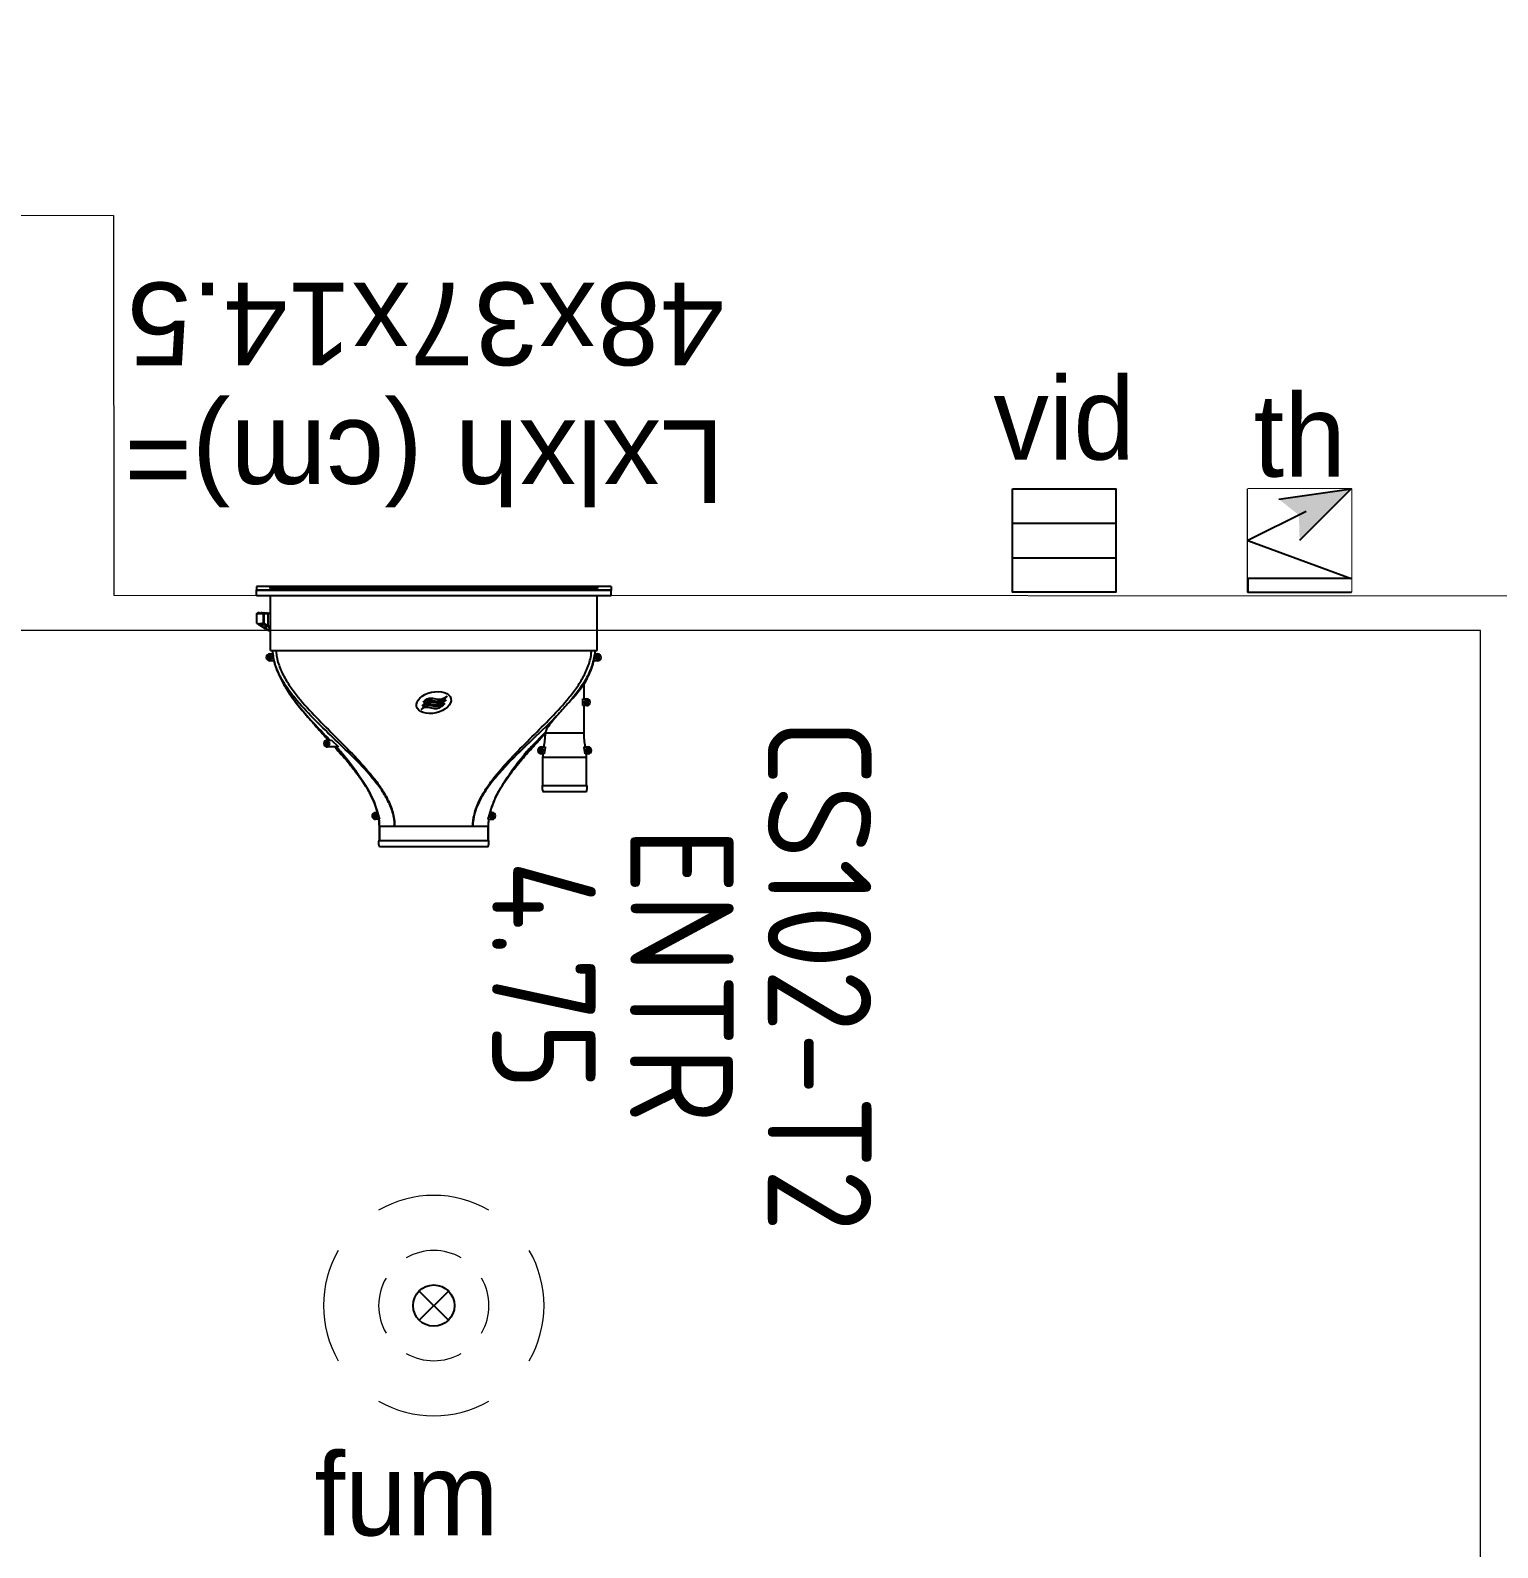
# Model space of a CAD drawing. Extents: x -2795338 to 3769695, y -3516596 to 3048438.
# Drawn here: x 493829 to 495959, y -339737 to -337534 of the extents above; entities that cross this region are included whole.
import ezdxf
from ezdxf import colors
from ezdxf.entities.mleader import LeaderData, LeaderLine
from ezdxf.math import Vec2, Vec3

# ---------------------------------------------------------------- set-up
doc = ezdxf.new("R2010")
doc.units = 0
doc.set_wipeout_variables(frame=1)
doc.layers.add('_GAZELEC-RESERVATION', color=1, linetype='Continuous', lineweight=18)
for name, color, linetype in [('prlm-CHAUFF', 30, 'Continuous'), ('prlm-ELEC-CFA', 181, 'Continuous'), ('prlm-ELEC-SSI', 230, 'Continuous')]:
    doc.layers.add(name, color=color, linetype=linetype)
doc.layers.add('prlm-xpoly', color=7, linetype='Continuous', plot=False)
doc.styles.add('prlm-elec-cfa', font='comic.ttf', dxfattribs={"height": 12})
doc.styles.add('prlm-elec-ssi', font='comic.ttf', dxfattribs={"height": 12})
doc.styles.add('prlm-xpoly', font='isocp.shx', dxfattribs={"height": 15})
doc.styles.get("Standard").update_dxf_attribs({"font": 'arial.ttf'})

# ---------------------------------------------------------------- blocks, each defined once
blk = doc.blocks.new('xi.fum')
at = {"color": 0}
blk.add_wipeout([(-10.61, -10.61), (-15, 0), (-10.61, 10.61), (0, 15), (10.61, 10.61), (15, 0), (10.61, -10.61), (0, -15)], dxfattribs=at).dxf.layer = 'prlm-ELEC-SSI'
at = {"layer": 'prlm-ELEC-SSI', "color": 0}
for points in [[(-2.12, 2.12), (2.12, -2.12)], [(2.12, 2.12), (-2.12, -2.12)]]:
    blk.add_lwpolyline(points, dxfattribs=at)
blk.add_circle((0, 0), 3, dxfattribs=at)
at = {"layer": 'prlm-ELEC-SSI', "color": 0, "lineweight": 13}
for radius, start, end in [(16, 60, 120), (16, 150, 210), (8, 60, 120), (16, 330, 30), (8, 150, 210), (8, 330, 30), (8, 240, 300), (16, 240, 300)]:
    blk.add_arc((0, 0), radius, start, end, dxfattribs=at)
blk = doc.blocks.new('xi.twintop')
at = {"layer": 'prlm-CHAUFF', "ltscale": 50}
for p, q in [((-8, 35.6), (8, 35.6)), ((-7.9, 36.5), (7.9, 36.5)), ((-7.9, 35.6), (-7.9, 33.5)), ((-7.9, 33.5), (-7.9, 35.6)), ((7.9, 35.6), (7.9, 33.5)), ((7.9, 33.5), (7.9, 35.6)), ((-5.67, 33.5), (-7.9, 33.5)), ((5.67, 33.5), (-5.67, 33.5)), ((7.9, 33.5), (5.67, 33.5)), ((-8.61, 31.95), (-8.61, 32.05)), ((-8.61, 32.05), (-8.51, 32.05)), ((-8.51, 31.95), (-8.61, 31.95)), ((-8.51, 32.16), (-8.41, 32.16)), ((-8.51, 32.05), (-8.51, 32.16)), ((-8.51, 31.84), (-8.51, 31.95)), ((-8.41, 31.84), (-8.51, 31.84)), ((-7.9, 32.5), (-8.46, 32.5)), ((-8.46, 31.5), (-8.16, 31.5)), ((-8.41, 32.16), (-8.41, 32.05)), ((-8.41, 32.05), (-8.3, 32.05)), ((-8.3, 31.95), (-8.41, 31.95)), ((-8.41, 31.95), (-8.41, 31.84)), ((-8.3, 32.05), (-8.3, 31.95)), ((-8.16, 31.5), (-7.95, 32.18)), ((-7.9, 32.5), (-7.95, 32.18)), ((7.95, 32.18), (7.9, 32.5)), ((7.9, 32.5), (8.46, 32.5)), ((8.16, 31.5), (7.95, 32.18)), ((8.46, 31.5), (8.16, 31.5)), ((8.3, 31.95), (8.3, 32.05)), ((8.3, 32.05), (8.41, 32.05)), ((8.41, 31.95), (8.3, 31.95)), ((8.41, 32.16), (8.51, 32.16)), ((8.41, 32.05), (8.41, 32.16)), ((8.41, 31.84), (8.41, 31.95)), ((8.51, 31.84), (8.41, 31.84)), ((8.51, 32.16), (8.51, 32.05)), ((8.51, 32.05), (8.61, 32.05)), ((8.61, 31.95), (8.51, 31.95)), ((8.51, 31.95), (8.51, 31.84)), ((8.61, 32.05), (8.61, 31.95)), ((9.12, 29.02), (9.09, 29.02)), ((-15.75, 27.6), (-22.25, 27.6)), ((-22.15, 28.5), (-15.85, 28.5)), ((-22.15, 27.6), (-22.15, 23.5)), ((-22.15, 27.6), (-22.15, 23.5)), ((-15.85, 27.6), (-15.85, 23.5)), ((-15.85, 27.6), (-15.85, 23.5)), ((-9.41, 28.48), (-9.41, 28.48)), ((9.41, 28.48), (9.38, 28.48)), ((-22.56, 22.55), (-22.45, 22.55)), ((-22.56, 22.45), (-22.56, 22.55)), ((-22.45, 22.45), (-22.56, 22.45)), ((-22.45, 22.66), (-22.35, 22.66)), ((-22.45, 22.55), (-22.45, 22.66)), ((-22.45, 22.34), (-22.45, 22.45)), ((-22.35, 22.34), (-22.45, 22.34)), ((-22.4, 23), (-21.97, 23)), ((-22.35, 22.66), (-22.35, 22.55)), ((-22.35, 22.55), (-22.24, 22.55)), ((-22.24, 22.45), (-22.35, 22.45)), ((-22.35, 22.45), (-22.35, 22.34)), ((-22.24, 22.55), (-22.24, 22.45)), ((-15.85, 23.5), (-22.15, 23.5)), ((-21.97, 23), (-21.85, 22.06)), ((-21.85, 22.06), (-21.85, 22)), ((-16.15, 22.06), (-16.03, 23)), ((-16.15, 22), (-16.15, 22.06)), ((-16.03, 23), (-15.6, 23)), ((-15.76, 22.45), (-15.76, 22.55)), ((-15.76, 22.55), (-15.65, 22.55)), ((-15.65, 22.45), (-15.76, 22.45)), ((-15.65, 22.66), (-15.55, 22.66)), ((-15.65, 22.55), (-15.65, 22.66)), ((-15.65, 22.34), (-15.65, 22.45)), ((-15.55, 22.34), (-15.65, 22.34)), ((-15.55, 22.66), (-15.55, 22.55)), ((-15.55, 22.55), (-15.44, 22.55)), ((-15.55, 22.45), (-15.55, 22.34)), ((-15.44, 22.45), (-15.55, 22.45)), ((-15.44, 22.55), (-15.44, 22.45)), ((-21.85, 22), (-22.4, 22)), ((-21.8, 20), (-16.2, 20)), ((-21.8, 16), (-21.8, 20)), ((-21.8, 16), (-21.8, 20)), ((-16.2, 19.84), (-14.13, 22)), ((-14.13, 22), (-16.2, 19.84)), ((-16.2, 19.84), (-16.2, 20)), ((-16.2, 19.84), (-16.2, 20)), ((-15.6, 22), (-16.15, 22)), ((14.83, 21), (13.83, 22)), ((13.83, 22), (15.44, 22)), ((15.44, 21), (14.83, 21)), ((15.28, 21.45), (15.28, 21.55)), ((15.28, 21.55), (15.39, 21.55)), ((15.39, 21.45), (15.28, 21.45)), ((15.39, 21.66), (15.49, 21.66)), ((15.39, 21.55), (15.39, 21.66)), ((15.39, 21.34), (15.39, 21.45)), ((15.49, 21.34), (15.39, 21.34)), ((15.49, 21.66), (15.49, 21.55)), ((15.49, 21.55), (15.6, 21.55)), ((15.49, 21.45), (15.49, 21.34)), ((15.6, 21.45), (15.49, 21.45)), ((15.6, 21.55), (15.6, 21.45)), ((-22.36, 15.45), (-22.36, 15.55)), ((-22.36, 15.55), (-22.25, 15.55)), ((-22.25, 15.45), (-22.36, 15.45)), ((-22.25, 15.66), (-22.15, 15.66)), ((-22.25, 15.55), (-22.25, 15.66)), ((-22.25, 15.34), (-22.25, 15.45)), ((-22.2, 16), (-21.65, 16)), ((-22.15, 15.66), (-22.15, 15.55)), ((-22.15, 15.55), (-22.04, 15.55)), ((-22.15, 15.45), (-22.15, 15.34)), ((-22.04, 15.45), (-22.15, 15.45)), ((-22.04, 15.55), (-22.04, 15.45)), ((-21.65, 16), (-21.65, 15)), ((-22.15, 15.34), (-22.25, 15.34)), ((-21.65, 15), (-22.2, 15)), ((-21.8, 12.88), (-21.8, 15)), ((-21.8, 12.88), (-21.8, 15)), ((-23.96, 8.95), (-23.96, 9.05)), ((-23.96, 9.05), (-23.85, 9.05)), ((-23.85, 8.95), (-23.96, 8.95)), ((-23.85, 9.16), (-23.75, 9.16)), ((-23.85, 9.05), (-23.85, 9.16)), ((-23.85, 8.84), (-23.85, 8.95)), ((-23.75, 8.84), (-23.85, 8.84)), ((-23.8, 9.5), (-23.19, 9.5)), ((-23.75, 9.16), (-23.75, 9.05)), ((-23.75, 9.05), (-23.64, 9.05)), ((-23.75, 8.95), (-23.75, 8.84)), ((-23.64, 8.95), (-23.75, 8.95)), ((-23.64, 9.05), (-23.64, 8.95)), ((23.19, 9.5), (23.8, 9.5)), ((23.64, 8.95), (23.64, 9.05)), ((23.64, 9.05), (23.75, 9.05)), ((23.75, 8.95), (23.64, 8.95)), ((23.75, 9.16), (23.85, 9.16)), ((23.75, 9.05), (23.75, 9.16)), ((23.75, 8.84), (23.75, 8.95)), ((23.85, 8.84), (23.75, 8.84)), ((23.85, 9.16), (23.85, 9.05)), ((23.85, 9.05), (23.96, 9.05)), ((23.85, 8.95), (23.85, 8.84)), ((23.96, 8.95), (23.85, 8.95)), ((23.96, 9.05), (23.96, 8.95)), ((-23.36, 8.5), (-23.8, 8.5)), ((23.7, 8), (-23.7, 8)), ((-23.7, 8), (-23.7, 0)), ((-23.36, 8.42), (-23.36, 8.5)), ((23.36, 8.42), (23.36, 8.5)), ((23.8, 8.5), (23.36, 8.5)), ((23.7, 8), (23.7, 0)), ((24.18, 4.47), (23.7, 4.81)), ((24.06, 4.42), (23.7, 4.66)), ((24.06, 2.6), (24.06, 4.42)), ((24.64, 4.04), (24.06, 4.42)), ((24.2, 4.46), (24.18, 4.47)), ((24.54, 4.24), (24.2, 4.46)), ((24.35, 4.85), (24.33, 4.89)), ((24.35, 4.36), (24.35, 4.85)), ((24.35, 4.85), (24.36, 4.85)), ((24.41, 4.79), (24.43, 4.83)), ((24.41, 4.79), (24.41, 4.32)), ((25.01, 4.43), (24.41, 4.79)), ((24.43, 4.83), (25.04, 4.47)), ((25.04, 4.47), (25.01, 4.43)), ((25.01, 4.25), (25.01, 4.43)), ((25.02, 4.42), (25.01, 4.43)), ((25.06, 4.46), (25.02, 4.42)), ((25.02, 4.42), (25.02, 4.25)), ((25.28, 4.25), (25.02, 4.42)), ((25.04, 4.47), (25.06, 4.46)), ((25.06, 4.46), (25.39, 4.24)), ((23.7, 2.6), (24.06, 2.6)), ((23.7, 2.57), (23.73, 2.6)), ((23.79, 2.6), (23.88, 2.51)), ((23.88, 2.51), (23.97, 2.6)), ((24.04, 2.6), (24.13, 2.51)), ((24.64, 2.6), (24.06, 2.6)), ((24.13, 2.51), (24.22, 2.6)), ((24.18, 2.56), (24.24, 2.51)), ((24.24, 2.51), (24.3, 2.58)), ((24.28, 2.6), (24.37, 2.51)), ((24.37, 2.51), (24.46, 2.6)), ((24.42, 2.57), (24.48, 2.51)), ((24.48, 2.51), (24.56, 2.58)), ((24.54, 2.6), (24.63, 2.51)), ((24.63, 2.51), (24.72, 2.6)), ((24.64, 4.04), (24.72, 4.01)), ((24.64, 2.6), (24.64, 4.04)), ((24.72, 2.65), (24.64, 2.6)), ((24.64, 2.6), (24.64, 2.6)), ((25.66, 2.6), (24.64, 2.6)), ((24.7, 2.58), (24.77, 2.51)), ((24.72, 4.01), (24.72, 2.65)), ((24.72, 2.65), (25.71, 2.65)), ((24.73, 2.6), (24.82, 2.51)), ((24.77, 2.51), (24.79, 2.53)), ((24.82, 2.51), (24.91, 2.6)), ((24.9, 2.59), (24.98, 2.51)), ((24.98, 2.51), (25.07, 2.6)), ((25.02, 2.54), (25.05, 2.51)), ((25.05, 2.51), (25.09, 2.55)), ((25.06, 2.58), (25.13, 2.51)), ((25.13, 2.51), (25.22, 2.6)), ((25.19, 2.57), (25.25, 2.51)), ((25.25, 2.51), (25.34, 2.6)), ((25.27, 2.53), (25.29, 2.51)), ((25.29, 2.51), (25.32, 2.54)), ((25.31, 2.56), (25.36, 2.51)), ((25.36, 2.51), (25.45, 2.6)), ((25.4, 2.55), (25.44, 2.51)), ((25.44, 2.51), (25.53, 2.6)), ((25.48, 2.54), (25.51, 2.51)), ((25.51, 2.51), (25.6, 2.6)), ((25.53, 2.53), (25.55, 2.51)), ((25.55, 2.51), (25.64, 2.6)), ((25.71, 2.65), (25.66, 2.6)), ((25.66, 2.6), (25.66, 2.6)), ((25.71, 2.65), (25.71, 4.01)), ((-25.75, 0), (-25.75, -0.73)), ((25.75, 0), (-25.75, 0)), ((25.75, 0), (25.75, -0.73)), ((-25.75, -0.81), (-25.75, -0.73)), ((-25.75, -0.73), (25.75, -0.73)), ((-25.75, -1.3), (-25.75, -0.81)), ((25.75, -0.81), (-25.75, -0.81)), ((-25.75, -1.3), (25.75, -1.3)), ((23.75, -0.99), (-23.75, -0.99)), ((-23.75, -1.06), (-23.75, -0.99)), ((-23.55, -0.99), (-23.75, -1.06)), ((-23.75, -1.06), (23.75, -1.06)), ((23.75, -1.11), (-23.75, -1.11)), ((-23.75, -1.16), (-23.75, -1.11)), ((-23.59, -1.11), (-23.75, -1.16)), ((-23.75, -1.16), (23.75, -1.16)), ((23.75, -1.2), (-23.75, -1.2)), ((-23.75, -1.23), (-23.75, -1.2)), ((-23.64, -1.2), (-23.75, -1.23)), ((-23.75, -1.23), (23.75, -1.23)), ((23.75, -1.26), (-23.75, -1.26)), ((-23.75, -1.28), (-23.75, -1.26)), ((-23.68, -1.26), (-23.75, -1.28)), ((-23.75, -1.28), (23.75, -1.28)), ((23.75, -1.29), (-23.75, -1.29)), ((-23.75, -1.3), (-23.75, -1.29)), ((-23.73, -1.29), (-23.75, -1.3)), ((-23.75, -1.3), (23.75, -1.3)), ((23.75, -1.06), (23.55, -0.99)), ((23.75, -1.16), (23.59, -1.11)), ((23.75, -1.23), (23.64, -1.2)), ((23.75, -1.28), (23.68, -1.26)), ((23.75, -1.3), (23.73, -1.29)), ((23.75, -0.99), (23.75, -1.06)), ((23.75, -1.11), (23.75, -1.16)), ((23.75, -1.2), (23.75, -1.23)), ((23.75, -1.26), (23.75, -1.28)), ((23.75, -1.29), (23.75, -1.3)), ((25.75, -0.73), (25.75, -0.81)), ((25.75, -1.3), (25.75, -0.81))]:
    blk.add_line(p, q, dxfattribs=at)
for centre, radius in [((-8.46, 32), 0.3), ((-8.46, 32), 0.25), ((8.46, 32), 0.3), ((8.46, 32), 0.25), ((-22.4, 22.5), 0.3), ((-22.4, 22.5), 0.25), ((-15.6, 22.5), 0.3), ((-15.6, 22.5), 0.25), ((15.44, 21.5), 0.3), ((15.44, 21.5), 0.25), ((-22.2, 15.5), 0.3), ((-22.2, 15.5), 0.25), ((-23.8, 9), 0.3), ((-23.8, 9), 0.25), ((23.8, 9), 0.3), ((23.8, 9), 0.25)]:
    blk.add_circle(centre, radius, dxfattribs=at)
for centre, radius, start, end in [((-6.01, 35.83), 2, 160.5755, 186.7441), ((-6.01, 35.83), 2, 160.5755, 186.7441), ((6.01, 35.83), 2, 353.2559, 19.4245), ((6.01, 35.83), 2, 353.2559, 19.4245), ((-15.67, 33.51), 7.77, 352.5456, 359.9423), ((-15.72, 33.51), 7.82, 352.5763, 359.9264), ((-15.07, 33.49), 7.17, 353.9053, 0.1157), ((15.11, 33.49), 7.25, 179.9215, 187.8382), ((15.67, 33.51), 7.77, 180.0577, 187.4544), ((15.72, 33.51), 7.82, 180.0736, 187.4237), ((-19.51, 34.47), 11.74, 332.3321, 345.441), ((-19.16, 34.32), 11.35, 332.1374, 345.6929), ((-8.46, 32), 0.5, 90, 270), ((-15.07, 33.49), 7.17, 352.0923, 353.5448), ((21.1, 34.98), 13.43, 192.9954, 216.0824), ((19.16, 34.32), 11.35, 194.4106, 207.8626), ((8.46, 32), 0.5, 270, 90), ((-26.92, 38.17), 20.01, 331.0483, 332.7983), ((-26.92, 38.17), 20.01, 331.0482, 332.7982), ((26.92, 38.17), 20.01, 207.2018, 208.9518), ((-20.26, 27.83), 2, 160.5755, 186.7441), ((-20.26, 27.83), 2, 160.5755, 186.7441), ((-17.74, 27.83), 2, 353.2559, 19.4245), ((-17.74, 27.83), 2, 353.2559, 19.4245), ((-43.13, 48.06), 39, 319.3887, 329.86), ((-43.13, 48.06), 39, 319.3887, 329.8601), ((43.13, 48.06), 39, 210.1399, 220.6113), ((43.13, 48.06), 39, 212.5506, 220.6113), ((-22.4, 22.5), 0.5, 90, 270), ((-15.6, 22.5), 0.5, 270, 90), ((-22.51, 30.1), 11.66, 315.9701, 320.4245), ((-22.76, 30.33), 11.99, 316.0326, 320.3619), ((22.51, 30.1), 11.66, 219.5755, 224.0299), ((22.76, 30.33), 11.99, 219.6381, 223.9674), ((15.44, 21.5), 0.5, 270, 90), ((-22.2, 15.5), 0.5, 90, 270), ((-2.48, -0.77), 23.65, 136.4099, 144.7501), ((-44.74, 40.05), 35.1, 315.7111, 319.5265), ((-23.8, 9), 0.5, 90, 270), ((-11.41, 6.64), 12.12, 163.7263, 166.3852), ((23.8, 9), 0.5, 270, 90), ((17.64, -7.23), 13.85, 61.9182, 64.0515), ((17.76, -6.88), 13.43, 62.115, 63.7632), ((18.29, -6.04), 12.5, 61.3177, 61.5903), ((24.75, 5.45), 0.703, 233.033, 242.9325), ((24.72, 5.11), 0.448, 214.6713, 225.4982), ((25.88, 4.92), 0.836, 234.1326, 239.2425), ((18.29, -6.04), 12.5, 53.7494, 55.0637)]:
    blk.add_arc(centre, radius, start, end, dxfattribs=at)
blk.add_ellipse((0, 15.55), major_axis=(2.49, 0.57), ratio=0.600775, dxfattribs=at)
for points, knots in [([(-5.67, 33.5), (-5.67, 33.33), (-5.68, 33.16), (-5.7, 32.82), (-5.72, 32.65), (-5.8, 32.15), (-5.87, 31.82), (-6.05, 31.16), (-6.16, 30.84), (-6.41, 30.21), (-6.55, 29.9), (-7, 29), (-7.34, 28.43), (-8.08, 27.34), (-8.47, 26.81), (-9.69, 25.27), (-10.57, 24.3), (-12.38, 22.39), (-13.32, 21.46), (-15.19, 19.6), (-16.12, 18.67), (-17.95, 16.77), (-18.84, 15.8), (-20.08, 14.27), (-20.47, 13.75), (-21.03, 12.94), (-21.21, 12.66), (-21.55, 12.09), (-21.72, 11.8), (-22.17, 10.91), (-22.43, 10.31), (-22.7, 9.36), (-22.77, 9.03), (-22.86, 8.47), (-22.88, 8.24), (-22.89, 8)], [0, 0, 0, 0, 0.015625, 0.015625, 0.03125, 0.03125, 0.0625, 0.0625, 0.09375, 0.09375, 0.125, 0.125, 0.1875, 0.1875, 0.25, 0.25, 0.375, 0.375, 0.5, 0.5, 0.625, 0.625, 0.75, 0.75, 0.8125, 0.8125, 0.84375, 0.84375, 0.875, 0.875, 0.9375, 0.9375, 0.96875, 0.96875, 0.9907189, 0.9907189, 0.9907189, 0.9907189]), ([(-18.04, 17.26), (-16.85, 18.51), (-15.59, 19.7), (-13.1, 22.1), (-11.85, 23.3), (-10.07, 25.17), (-9.49, 25.81), (-8.39, 27.13), (-7.87, 27.82), (-7.16, 28.91), (-6.93, 29.29), (-6.52, 30.07), (-6.33, 30.48), (-6.02, 31.31), (-5.89, 31.74), (-5.76, 32.39), (-5.73, 32.61), (-5.69, 32.95), (-5.69, 33.06), (-5.67, 33.28), (-5.67, 33.39), (-5.67, 33.5)], [0, 0, 0, 0, 0.25, 0.25, 0.5, 0.5, 0.625, 0.625, 0.75, 0.75, 0.8125, 0.8125, 0.875, 0.875, 0.9375, 0.9375, 0.96875, 0.96875, 0.984375, 0.984375, 1, 1, 1, 1]), ([(5.67, 33.5), (5.67, 33.33), (5.68, 33.16), (5.71, 32.81), (5.73, 32.64), (5.81, 32.14), (5.88, 31.8), (6.08, 31.14), (6.2, 30.82), (6.47, 30.19), (6.62, 29.88), (7.1, 28.98), (7.46, 28.42), (8.23, 27.34), (8.65, 26.82), (9.93, 25.3), (10.84, 24.34), (12.72, 22.46), (13.69, 21.54), (15.61, 19.69), (16.57, 18.77), (18.43, 16.87), (19.34, 15.9), (20.59, 14.36), (20.99, 13.83), (21.55, 13), (21.73, 12.72), (22.07, 12.15), (22.24, 11.85), (22.69, 10.95), (22.94, 10.33), (23.21, 9.37), (23.28, 9.05), (23.36, 8.48), (23.38, 8.24), (23.39, 8)], [0, 0, 0, 0, 0.015625, 0.015625, 0.03125, 0.03125, 0.0625, 0.0625, 0.09375, 0.09375, 0.125, 0.125, 0.1875, 0.1875, 0.25, 0.25, 0.375, 0.375, 0.5, 0.5, 0.625, 0.625, 0.75, 0.75, 0.8125, 0.8125, 0.84375, 0.84375, 0.875, 0.875, 0.9375, 0.9375, 0.96875, 0.96875, 0.9908046, 0.9908046, 0.9908046, 0.9908046]), ([(22.89, 8), (22.88, 8.24), (22.86, 8.47), (22.77, 9.03), (22.7, 9.36), (22.43, 10.31), (22.17, 10.91), (21.72, 11.8), (21.55, 12.09), (21.21, 12.66), (21.03, 12.94), (20.47, 13.75), (20.08, 14.27), (18.84, 15.8), (17.95, 16.77), (16.12, 18.67), (15.18, 19.6), (13.32, 21.46), (12.38, 22.39), (10.57, 24.3), (9.69, 25.27), (8.47, 26.81), (8.08, 27.34), (7.34, 28.43), (7, 29), (6.55, 29.9), (6.41, 30.21), (6.16, 30.84), (6.05, 31.16), (5.87, 31.82), (5.79, 32.15), (5.72, 32.65), (5.7, 32.82), (5.68, 33.16), (5.67, 33.33), (5.67, 33.5)], [0.0092808, 0.0092808, 0.0092808, 0.0092808, 0.03125, 0.03125, 0.0625, 0.0625, 0.125, 0.125, 0.15625, 0.15625, 0.1875, 0.1875, 0.25, 0.25, 0.375, 0.375, 0.5, 0.5, 0.625, 0.625, 0.75, 0.75, 0.8125, 0.8125, 0.875, 0.875, 0.90625, 0.90625, 0.9375, 0.9375, 0.96875, 0.96875, 0.984375, 0.984375, 1, 1, 1, 1]), ([(-8.9, 29.46), (-9.06, 29.12), (-9.43, 28.41), (-10.08, 27.35), (-10.83, 26.27), (-11.65, 25.18), (-12.54, 24.1), (-13.65, 22.81), (-14.86, 21.46), (-15.81, 20.43), (-16.2, 20)], [0.1568082, 0.1568082, 0.1568082, 0.1568082, 0.2305418, 0.3149874, 0.4025619, 0.4929385, 0.5856877, 0.6803551, 0.8317746, 0.9509578, 0.9509578, 0.9509578, 0.9509578]), ([(14.38, 22), (14.06, 22.36), (13.37, 23.14), (12.33, 24.35), (11.38, 25.54), (10.58, 26.62), (9.93, 27.59), (9.37, 28.52), (9.05, 29.15), (8.91, 29.44)], [0.5730592, 0.5730592, 0.5730592, 0.5730592, 0.626259, 0.6884084, 0.7489718, 0.7930827, 0.8358988, 0.8773199, 0.9123747, 0.9123747, 0.9123747, 0.9123747]), ([(-18.04, 17.26), (-17.81, 17.52), (-17.58, 17.79), (-17.17, 18.3), (-16.98, 18.55), (-16.64, 19.03), (-16.49, 19.25), (-16.32, 19.53), (-16.28, 19.62), (-16.22, 19.76), (-16.2, 19.81), (-16.2, 19.84)], [0, 0, 0, 0, 0.25, 0.25, 0.5, 0.5, 0.75, 0.75, 0.875, 0.875, 1, 1, 1, 1]), ([(23.19, 9.5), (23.12, 9.79), (23.04, 10.07), (22.86, 10.64), (22.75, 10.92), (22.41, 11.74), (22.14, 12.27), (21.56, 13.3), (21.24, 13.8), (20.57, 14.77), (20.21, 15.25), (19.11, 16.65), (18.33, 17.54), (16.73, 19.29), (15.91, 20.15), (15.09, 21)], [0, 0, 0, 0, 0.0625, 0.0625, 0.125, 0.125, 0.25, 0.25, 0.375, 0.375, 0.5, 0.5, 0.75, 0.75, 1, 1, 1, 1]), ([(21.4, 13.55), (21.3, 13.71), (20.98, 14.2), (20.41, 15.02), (19.67, 15.99), (18.88, 16.96), (17.95, 18.04), (16.9, 19.22), (15.98, 20.24), (15.44, 20.84), (15.29, 21)], [0.1694223, 0.1694223, 0.1694223, 0.1694223, 0.1906001, 0.2339285, 0.2787061, 0.3247019, 0.3716424, 0.4351709, 0.4991397, 0.523565, 0.523565, 0.523565, 0.523565]), ([(-23.39, 8), (-23.38, 8.28), (-23.35, 8.55), (-23.25, 9.19), (-23.16, 9.55), (-22.84, 10.61), (-22.54, 11.29), (-21.83, 12.6), (-21.42, 13.22), (-20.56, 14.41), (-20.09, 14.98), (-19.62, 15.54)], [0.0331631, 0.0331631, 0.0331631, 0.0331631, 0.125, 0.125, 0.25, 0.25, 0.5, 0.5, 0.75, 0.75, 1, 1, 1, 1]), ([(-1.94, 14.63), (-1.21, 15.35), (-0.84, 15.44), (-0.45, 15.4), (0.16, 15.33), (0.81, 14.93), (1.54, 15.51)], [0, 0, 0, 0, 0.389075, 0.389075, 0.389075, 1, 1, 1, 1]), ([(-1.63, 15.67), (-0.9, 16.39), (-0.53, 16.49), (-0.14, 16.44), (0.47, 16.38), (1.12, 15.98), (1.85, 16.55)], [0, 0, 0, 0, 0.389075, 0.389075, 0.389075, 1, 1, 1, 1]), ([(-23.19, 9.5), (-23.12, 9.8), (-23.04, 10.09), (-22.9, 10.53), (-22.84, 10.67), (-22.74, 10.96), (-22.68, 11.1), (-22.5, 11.53), (-22.37, 11.8), (-22.1, 12.35), (-21.95, 12.61), (-21.8, 12.88)], [0, 0, 0, 0, 0.25, 0.25, 0.375, 0.375, 0.5, 0.5, 0.75, 0.75, 1, 1, 1, 1]), ([(-21.8, 12.88), (-21.96, 12.6), (-22.11, 12.32), (-22.4, 11.74), (-22.54, 11.45), (-22.78, 10.85), (-22.89, 10.55), (-23.01, 10.17), (-23.03, 10.1), (-23.05, 10.03)], [0, 0, 0, 0, 0.25, 0.25, 0.5, 0.5, 0.75, 0.75, 0.8062429, 0.8062429, 0.8062429, 0.8062429]), ([(24.24, 4.96), (24.23, 4.96), (24.23, 4.96), (24.22, 4.97), (24.2, 4.97), (24.19, 4.97), (24.18, 4.98), (24.16, 4.98), (24.15, 4.98), (24.13, 4.99), (24.11, 4.99), (24.09, 4.99), (24.08, 4.99), (24.05, 4.99), (24.02, 4.99), (23.98, 4.99), (23.93, 4.98), (23.89, 4.98), (23.84, 4.97), (23.78, 4.96), (23.74, 4.95), (23.71, 4.95), (23.7, 4.94)], [0.1059402, 0.1059402, 0.1059402, 0.1059402, 0.1359504, 0.1694868, 0.202886, 0.2361704, 0.2693627, 0.3024859, 0.3355633, 0.3686184, 0.401675, 0.434757, 0.4678887, 0.5010941, 0.5629781, 0.6246926, 0.6863942, 0.7482374, 0.8103737, 0.8729511, 0.9361135, 0.9654522, 0.9654522, 0.9654522, 0.9654522]), ([(23.7, 4.91), (23.71, 4.91), (23.72, 4.91), (23.74, 4.92), (23.78, 4.92), (23.81, 4.93), (23.83, 4.93), (23.86, 4.94), (23.89, 4.94), (23.92, 4.95), (23.94, 4.95), (23.97, 4.95), (23.99, 4.96), (24.02, 4.96), (24.04, 4.96), (24.06, 4.96), (24.08, 4.96), (24.11, 4.96), (24.14, 4.96), (24.18, 4.96), (24.21, 4.95), (24.24, 4.95), (24.26, 4.94), (24.28, 4.93), (24.3, 4.92), (24.32, 4.91), (24.33, 4.9), (24.33, 4.89)], [0.053874, 0.053874, 0.053874, 0.053874, 0.0607104, 0.0907643, 0.1206402, 0.1503557, 0.1799287, 0.2093776, 0.238721, 0.2679778, 0.2971672, 0.3263086, 0.3554219, 0.3845269, 0.4136437, 0.4427926, 0.4719939, 0.5012681, 0.5562327, 0.6110034, 0.6657154, 0.7205017, 0.7754929, 0.8308166, 0.8865967, 0.9429527, 1, 1, 1, 1]), ([(24.35, 4.85), (24.35, 4.86), (24.35, 4.86), (24.34, 4.87), (24.33, 4.88), (24.32, 4.88), (24.31, 4.89), (24.3, 4.89), (24.29, 4.9), (24.28, 4.9), (24.26, 4.91), (24.25, 4.91), (24.23, 4.91), (24.22, 4.92), (24.2, 4.92), (24.18, 4.92), (24.17, 4.92), (24.15, 4.92), (24.12, 4.92), (24.09, 4.92), (24.05, 4.92), (24, 4.92), (23.95, 4.91), (23.9, 4.9), (23.85, 4.89), (23.79, 4.88), (23.74, 4.87), (23.71, 4.86), (23.7, 4.86)], [0, 0, 0, 0, 0.0300773, 0.0600539, 0.0899314, 0.1197114, 0.1493956, 0.1789856, 0.2084831, 0.2378898, 0.2672073, 0.2964374, 0.3255817, 0.3546421, 0.3836203, 0.4125181, 0.4413372, 0.4700795, 0.4987468, 0.5532579, 0.6080368, 0.6630958, 0.7184471, 0.7741027, 0.8300742, 0.8863734, 0.9430116, 0.9677174, 0.9677174, 0.9677174, 0.9677174]), ([(24.65, 4.2), (24.65, 4.2), (24.64, 4.2), (24.64, 4.2), (24.63, 4.2), (24.63, 4.2), (24.62, 4.2), (24.61, 4.21), (24.6, 4.21), (24.59, 4.21), (24.58, 4.22), (24.55, 4.23), (24.54, 4.24), (24.54, 4.24)], [0, 0, 0, 0, 0.061789, 0.122374, 0.182441, 0.242697, 0.303842, 0.366548, 0.43144, 0.49908, 0.668346, 0.832646, 1, 1, 1, 1]), ([(25.45, 4.21), (25.44, 4.21), (25.44, 4.22), (25.43, 4.22), (25.41, 4.23), (25.4, 4.23), (25.39, 4.24), (25.37, 4.24), (25.36, 4.25), (25.34, 4.25), (25.32, 4.25), (25.3, 4.26), (25.29, 4.26), (25.27, 4.26), (25.24, 4.26), (25.22, 4.26), (25.2, 4.26), (25.17, 4.26), (25.13, 4.26), (25.08, 4.26), (25.03, 4.26), (24.97, 4.25), (24.91, 4.24), (24.85, 4.24), (24.79, 4.23), (24.72, 4.21), (24.67, 4.21), (24.65, 4.2)], [0.0304712, 0.0304712, 0.0304712, 0.0304712, 0.0599457, 0.0897682, 0.1195016, 0.1491541, 0.1787343, 0.2082505, 0.2377114, 0.2671256, 0.2965018, 0.3258487, 0.355175, 0.3844897, 0.4138015, 0.4431194, 0.4724522, 0.5018089, 0.5568669, 0.611863, 0.6668562, 0.7219052, 0.7770682, 0.8324028, 0.8879658, 0.9438132, 1, 1, 1, 1]), ([(25.71, 4.01), (25.69, 4.04), (25.65, 4.06), (25.55, 4.09), (25.48, 4.1), (25.35, 4.1), (25.31, 4.1), (25.21, 4.09), (25.16, 4.09), (24.98, 4.06), (24.86, 4.04), (24.72, 4.01)], [0, 0, 0, 0, 0.25, 0.25, 0.5, 0.5, 0.625, 0.625, 0.75, 0.75, 1, 1, 1, 1])]:
    blk.add_open_spline(points, degree=3, knots=knots, dxfattribs=at)
for points in [[(-22.15, 23.5), (-22.15, 23.33), (-22.14, 23.17), (-22.13, 23)], [(-22.15, 23.5), (-22.15, 23.33), (-22.14, 23.17), (-22.13, 23)], [(-15.85, 23.5), (-15.85, 23.33), (-15.86, 23.17), (-15.87, 23)], [(-15.85, 23.5), (-15.85, 23.33), (-15.86, 23.17), (-15.87, 23)], [(-22.01, 22), (-21.91, 21.33), (-21.8, 20.67), (-21.8, 20)], [(-22.01, 22), (-21.91, 21.33), (-21.8, 20.67), (-21.8, 20)], [(-15.99, 22), (-16.09, 21.33), (-16.2, 20.67), (-16.2, 20)], [(-15.99, 22), (-16.09, 21.33), (-16.2, 20.67), (-16.2, 20)], [(-1.78, 15.16), (-1.06, 15.88), (-0.68, 15.97), (-0.29, 15.93)], [(-0.39, 15.58), (-0.78, 15.62), (-1.16, 15.52), (-1.78, 15.16)], [(-0.23, 16.09), (-0.63, 16.13), (-1.01, 16.03), (-1.63, 15.67)], [(1.54, 15.51), (0.72, 14.57), (0.07, 14.98), (-0.55, 15.04)], [(1.7, 16.04), (0.88, 15.1), (0.23, 15.51), (-0.39, 15.58)], [(-0.29, 15.93), (0.32, 15.87), (0.96, 15.47), (1.7, 16.04)], [(1.85, 16.55), (1.03, 15.62), (0.38, 16.02), (-0.23, 16.09)], [(-0.55, 15.04), (-0.94, 15.09), (-1.32, 14.99), (-1.94, 14.63)], [(-23.19, 9.5), (-23.26, 9.17), (-23.32, 8.84), (-23.36, 8.5)], [(23.36, 8.5), (23.32, 8.84), (23.26, 9.17), (23.19, 9.5)]]:
    blk.add_open_spline(points, degree=3, dxfattribs=at)
at = {"layer": 'prlm-CHAUFF', "ltscale": 50, "insert": (-42.19, -13.41), "char_height": 12, "width": 139.7925, "attachment_point": 1}
blk.add_mtext('Lxlxh (cm)= 48x37x14.5', dxfattribs=at)
blk = doc.blocks.new('xi.th-ch')
at = {"layer": 'prlm-CHAUFF', "color": 0, "linetype": 'ByBlock', "lineweight": -2, "flags": 128}
blk.add_lwpolyline([(-7.5, 7.5), (7.5, 7.5), (7.5, -7.5), (-7.5, -7.5)], close=True, dxfattribs=at)
at = {"layer": 'prlm-CHAUFF', "color": 0}
blk.add_lwpolyline([(-7.5, -7.5), (7.5, 7.5)], dxfattribs=at)
blk = doc.blocks.new('xi.TH')
at = {"color": 0, "lineweight": 5}
blk.add_wipeout([(-7.5, -7.5), (7.5, -7.5), (7.5, 7.5), (-7.5, 7.5)], dxfattribs=at).dxf.layer = 'prlm-ELEC-CFA'
at = {"layer": 'prlm-ELEC-CFA', "lineweight": 5}
blk.add_hatch(color=0, dxfattribs=at).paths.add_polyline_path([(-3, 6), (-0.1, 3.7), (0, 0), (7.5, 7.5)])
at = {"layer": 'prlm-ELEC-CFA', "color": 0}
for points in [[(-3, 6), (7.5, 7.5), (0, 0)], [(0.95, 4.23), (-7.5, 0), (7.5, -5.5), (-7.5, -5.5), (-7.5, -7.5), (7.5, -7.5)]]:
    blk.add_lwpolyline(points, dxfattribs=at)
blk = doc.blocks.new('xi.VID')
at = {"layer": 'prlm-ELEC-CFA', "color": 0, "linetype": 'ByBlock', "lineweight": -2, "flags": 128}
blk.add_lwpolyline([(-7.5, 7.5), (7.5, 7.5), (7.5, -7.5), (-7.5, -7.5)], close=True, dxfattribs=at)
at = {"layer": 'prlm-ELEC-CFA', "color": 0}
for points in [[(-7.5, 2.5), (7.5, 2.5)], [(-7.5, -2.5), (7.5, -2.5)]]:
    blk.add_lwpolyline(points, dxfattribs=at)

msp = doc.modelspace()

# ---------------------------------------------------------------- linework, layer by layer
msp.add_circle((487178.691, -234079.124), 3282516.798)
at = {"layer": 'prlm-xpoly', "lineweight": 0}
for points in [[(491478.982, -337802.691), (493949.856, -337803.227), (493950.599, -338354.421), (496603.907, -338355.364), (496603.907, -333978.11), (491479.797, -333978.11)], [(493642.203, -338405.37), (493642.077, -340592.19), (495174.249, -340591.645), (495174.176, -339944.093), (495574.25, -339941.46), (495574.25, -340591.645), (495933.839, -340591.645), (495933.907, -338405.373)]]:
    msp.add_lwpolyline(points, close=True, dxfattribs=at)

# ---------------------------------------------------------------- block references
at = {"layer": 'prlm-CHAUFF', "xscale": 10, "yscale": 10, "zscale": 10, "rotation": 179.999999999999}
msp.add_blockref('xi.twintop', (494414.89, -338354.58), dxfattribs=at)
at = {"layer": 'prlm-CHAUFF', "xscale": 10, "yscale": 10, "zscale": 10}
msp.add_blockref('xi.th-ch', (495671.516, -338275.056), dxfattribs=at)
at = {"layer": 'prlm-ELEC-CFA', "xscale": 10, "yscale": 10, "zscale": 10}
msp.add_blockref('xi.VID', (495329.777, -338274.914), dxfattribs=at)

# ---------------------------------------------------------------- texts
at = {"layer": 'prlm-xpoly', "lineweight": 20, "insert": (494774.654, -338905.848), "char_height": 150, "attachment_point": 5, "rotation": 270, "line_spacing_factor": 0.8, "style": 'prlm-xpoly'}
msp.add_mtext('CS102-T2\\PENTR\\P4.75', dxfattribs=at)

# ---------------------------------------------------------------- leaders
at = {"layer": '_GAZELEC-RESERVATION', "color": 6}
ml = msp.add_multileader_mtext('Standard', dxfattribs=at)
ml.set_content('résa n°64 \\P150X150 en dalle haute', color=6)
ml.set_leader_properties()
ml.build(insert=Vec2(0, 0))
ml.multileader.update_dxf_attribs({"has_text_frame": 1, "arrow_head_size": 80, "scale": 20})
ctx = ml.context
ctx.base_point, ctx.scale, ctx.char_height, ctx.arrow_head_size, ctx.landing_gap_size, ctx.plane_origin = Vec3(467788.712, -337662.11), 20, 80, 80, 40, Vec3(461175.245, -336751.35)
notes = []
notes.append((ctx, [(0, (1, 1, 0), (469122.486, -337662.11), (-1, 0), 89.845, [(0, [(469509.324, -337990.895)], 0, [])])]))
ctx.mtext.insert, ctx.mtext.width, ctx.mtext.flow_direction = Vec3(467828.712, -337621.428), 1568.85041, 5
for ctx, leaders in notes:
    for number, flags, end, landing, length, lines in leaders:
        leader = LeaderData()
        leader.index, (leader.has_last_leader_line, leader.has_dogleg_vector, leader.attachment_direction) = number, flags
        leader.last_leader_point, leader.dogleg_vector, leader.dogleg_length = Vec3(end), Vec3(landing), length
        for number, points, colour, breaks in lines:
            line = LeaderLine()
            line.index, line.vertices, line.color, line.breaks = number, Vec3.list(points), colors.encode_raw_color(colour), breaks
            leader.lines.append(line)
        ctx.leaders.append(leader)

# ---------------------------------------------------------------- next in the draw order: block references
at = {"layer": 'prlm-ELEC-SSI', "xscale": 10, "yscale": 10, "zscale": 10}
msp.add_blockref('xi.fum', (494414.89, -339385.424), dxfattribs=at)

# ---------------------------------------------------------------- next in the draw order: texts
at = {"layer": 'prlm-CHAUFF', "lineweight": 20, "insert": (495671.57, -338122.97), "char_height": 120, "attachment_point": 5, "line_spacing_factor": 0.8, "style": 'prlm-elec-cfa', "bg_fill": 3, "box_fill_scale": 1.1, "bg_fill_color": 256, "bg_fill_transparency": 0}
msp.add_mtext('th', dxfattribs=at)
at = {"layer": 'prlm-ELEC-CFA', "lineweight": 20, "insert": (495329.839, -338098.277), "char_height": 120, "attachment_point": 5, "line_spacing_factor": 0.8, "style": 'prlm-elec-cfa', "bg_fill": 3, "box_fill_scale": 1.1, "bg_fill_color": 256, "bg_fill_transparency": 0}
msp.add_mtext('vid', dxfattribs=at)
at = {"layer": 'prlm-ELEC-SSI', "lineweight": 20, "insert": (494375.426, -339599.099), "char_height": 120, "attachment_point": 2, "line_spacing_factor": 0.8, "style": 'prlm-elec-ssi', "bg_fill": 3, "box_fill_scale": 0.95, "bg_fill_color": 256, "bg_fill_transparency": 0}
msp.add_mtext('fum', dxfattribs=at)

# ---------------------------------------------------------------- next in the draw order: texts
at = {"layer": 'prlm-ELEC-CFA', "lineweight": 20, "insert": (495671.57, -338122.97), "char_height": 120, "attachment_point": 5, "line_spacing_factor": 0.8, "style": 'prlm-elec-cfa', "bg_fill": 3, "box_fill_scale": 1.1, "bg_fill_color": 256, "bg_fill_transparency": 0}
msp.add_mtext('th', dxfattribs=at)

# ---------------------------------------------------------------- next in the draw order: leaders
at = {"layer": '_GAZELEC-RESERVATION', "color": 6}
ml = msp.add_multileader_mtext('Standard', dxfattribs=at)
ml.set_content('résa n°88\\P250X400 en dalle haute', color=6)
ml.set_leader_properties()
ml.build(insert=Vec2(0, 0))
ml.multileader.update_dxf_attribs({"has_text_frame": 1, "arrow_head_size": 80, "scale": 20})
ctx = ml.context
ctx.base_point, ctx.scale, ctx.char_height, ctx.arrow_head_size, ctx.landing_gap_size, ctx.plane_origin = Vec3(483985.085, -338772.609), 20, 80, 80, 40, Vec3(477371.617, -337861.849)
notes = []
notes.append((ctx, [(1, (1, 1, 0), (483895.24, -338772.609), (1, 0), 89.845, [(0, [(483372.489, -339660.634)], 0, [])])]))
ctx.mtext.insert, ctx.mtext.width, ctx.mtext.flow_direction = Vec3(484025.085, -338731.927), 1568.85041, 5
ml = msp.add_multileader_mtext('Standard', dxfattribs=at)
ml.set_content('résa n°66 \\P150X150 en dalle haute', color=6)
ml.set_leader_properties()
ml.build(insert=Vec2(0, 0))
ml.multileader.update_dxf_attribs({"has_text_frame": 1, "arrow_head_size": 80, "scale": 20})
ctx = ml.context
ctx.base_point, ctx.scale, ctx.char_height, ctx.arrow_head_size, ctx.landing_gap_size, ctx.plane_origin = Vec3(464089.76, -339073.322), 20, 80, 80, 40, Vec3(457476.292, -338162.562)
notes.append((ctx, [(0, (1, 1, 0), (465423.534, -339073.322), (-1, 0), 89.845, [(0, [(465725.353, -338993.361)], 0, [])])]))
ctx.mtext.insert, ctx.mtext.width, ctx.mtext.flow_direction = Vec3(464129.76, -339032.64), 1568.85041, 5
ml = msp.add_multileader_mtext('Standard', dxfattribs=at)
ml.set_content('résa n°91\\P400X450 en dalle haute', color=6)
ml.set_leader_properties()
ml.build(insert=Vec2(0, 0))
ml.multileader.update_dxf_attribs({"has_text_frame": 1, "arrow_head_size": 80, "scale": 20})
ctx = ml.context
ctx.base_point, ctx.scale, ctx.char_height, ctx.arrow_head_size, ctx.landing_gap_size, ctx.plane_origin = Vec3(489639.705, -339126.675), 20, 80, 80, 40, Vec3(483036.988, -338215.915)
notes.append((ctx, [(0, (1, 1, 0), (490984.229, -339126.675), (-1, 0), 89.845, [(0, [(491580.996, -339886.319)], 0, [])])]))
ctx.mtext.insert, ctx.mtext.width, ctx.mtext.flow_direction = Vec3(489679.705, -339085.993), 1568.85041, 5
for ctx, leaders in notes:
    for number, flags, end, landing, length, lines in leaders:
        leader = LeaderData()
        leader.index, (leader.has_last_leader_line, leader.has_dogleg_vector, leader.attachment_direction) = number, flags
        leader.last_leader_point, leader.dogleg_vector, leader.dogleg_length = Vec3(end), Vec3(landing), length
        for number, points, colour, breaks in lines:
            line = LeaderLine()
            line.index, line.vertices, line.color, line.breaks = number, Vec3.list(points), colors.encode_raw_color(colour), breaks
            leader.lines.append(line)
        ctx.leaders.append(leader)

# ---------------------------------------------------------------- next in the draw order: block references
at = {"layer": 'prlm-ELEC-CFA', "xscale": 10, "yscale": 10, "zscale": 10}
msp.add_blockref('xi.TH', (495671.516, -338275.056), dxfattribs=at)

# ---------------------------------------------------------------- next in the draw order: leaders
at = {"layer": '_GAZELEC-RESERVATION', "color": 6}
ml = msp.add_multileader_mtext('Standard', dxfattribs=at)
ml.set_content('résa n°14\\P800x200 A.inf: +203.91', color=6)
ml.set_leader_properties()
ml.build(insert=Vec2(0, 0))
ml.multileader.update_dxf_attribs({"has_text_frame": 1, "arrow_head_size": 80, "scale": 20})
ctx = ml.context
ctx.base_point, ctx.scale, ctx.char_height, ctx.arrow_head_size, ctx.landing_gap_size, ctx.plane_origin = Vec3(480166.511, -337817.075), 20, 80, 80, 40, Vec3(474034.771, -337491.537)
notes = []
notes.append((ctx, [(0, (1, 1, 0), (481463.996, -337817.075), (-1, 0), 89.845, [(0, [(482003.538, -338518.089)], 0, [])])]))
ctx.mtext.insert, ctx.mtext.width, ctx.mtext.flow_direction = Vec3(480206.511, -337776.366), 1568.85041, 5
ml = msp.add_multileader_mtext('Standard', dxfattribs=at)
ml.set_content('résa n°12\\P600x300 A.inf: +203.81', color=6)
ml.set_leader_properties()
ml.build(insert=Vec2(0, 0))
ml.multileader.update_dxf_attribs({"has_text_frame": 1, "arrow_head_size": 80, "scale": 20})
ctx = ml.context
ctx.base_point, ctx.scale, ctx.char_height, ctx.arrow_head_size, ctx.landing_gap_size, ctx.plane_origin = Vec3(478671.499, -338027.542), 20, 80, 80, 40, Vec3(472540.087, -337702.004)
notes.append((ctx, [(0, (1, 1, 0), (479969.312, -338027.542), (-1, 0), 89.845, [(0, [(480508.854, -338582.419)], 0, [])])]))
ctx.mtext.insert, ctx.mtext.width, ctx.mtext.flow_direction = Vec3(478711.499, -337986.833), 1568.85041, 5
for ctx, leaders in notes:
    for number, flags, end, landing, length, lines in leaders:
        leader = LeaderData()
        leader.index, (leader.has_last_leader_line, leader.has_dogleg_vector, leader.attachment_direction) = number, flags
        leader.last_leader_point, leader.dogleg_vector, leader.dogleg_length = Vec3(end), Vec3(landing), length
        for number, points, colour, breaks in lines:
            line = LeaderLine()
            line.index, line.vertices, line.color, line.breaks = number, Vec3.list(points), colors.encode_raw_color(colour), breaks
            leader.lines.append(line)
        ctx.leaders.append(leader)

doc.saveas('drawing.dxf')
